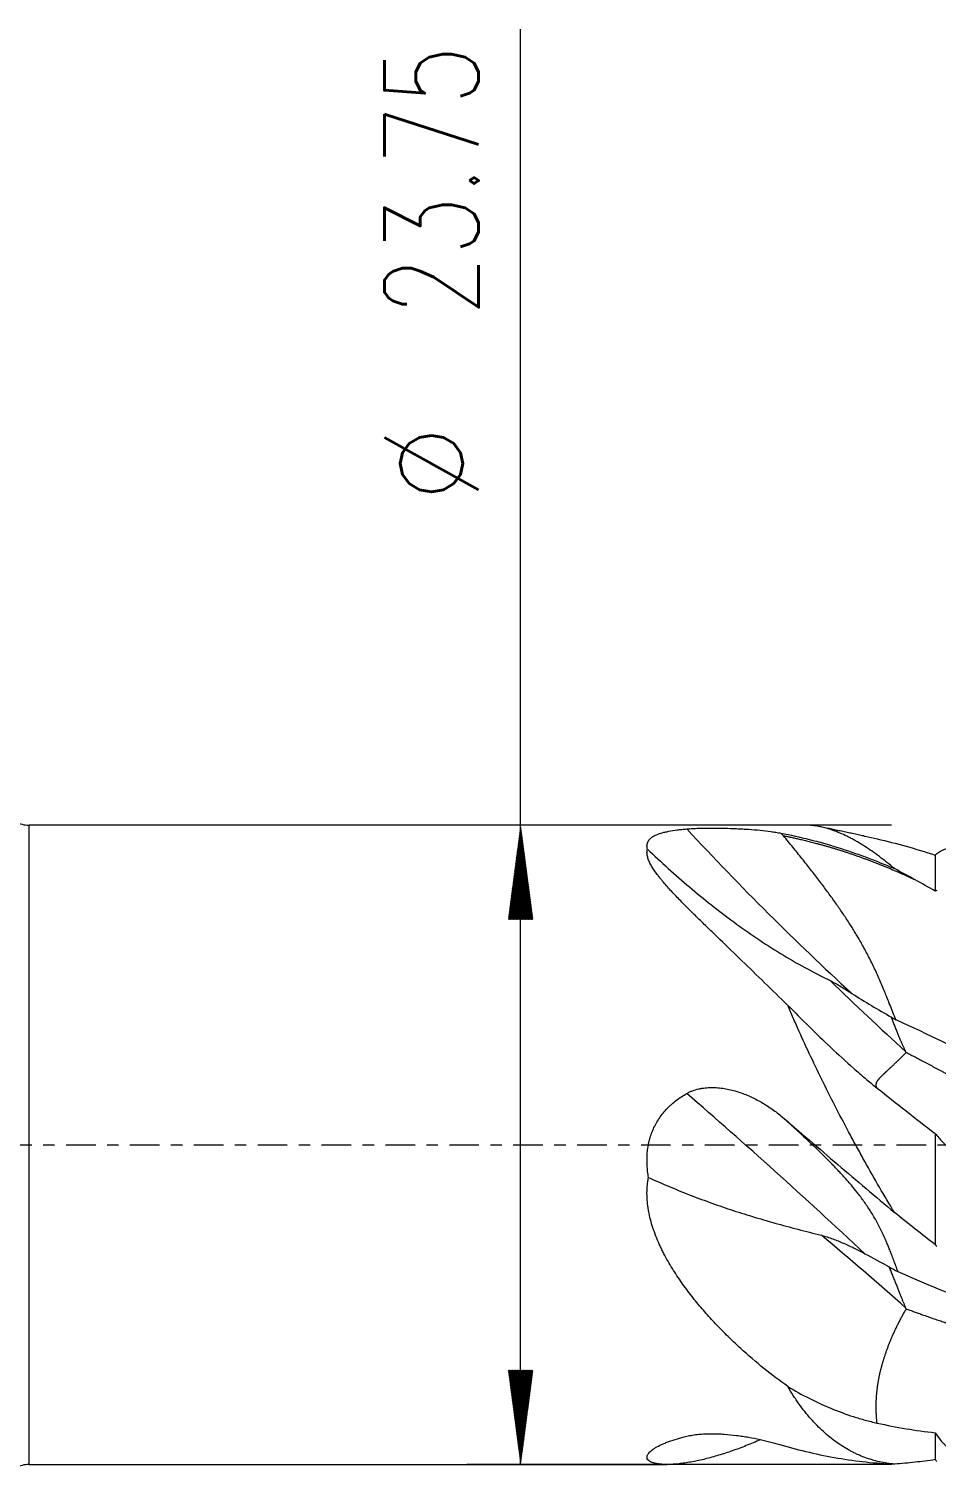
# Model space of a CAD drawing. Header units: millimetres. Extents: x -68 to 136, y -64 to 41.
# Drawn here: x 2 to 35.8, y -12.5 to 41.5 of the extents above; entities that cross this region are included whole.
import ezdxf

# ---------------------------------------------------------------- set-up
doc = ezdxf.new("R2010")
doc.units = ezdxf.units.MM
doc.linetypes.add('CENTER', pattern=[47.5, 22, -8.5, 8.5, -8.5])
for name, color, linetype in [('1', 4, 'Continuous'), ('SK2', 7, 'Continuous'), ('SK4', 2, 'CENTER')]:
    doc.layers.add(name, color=color, linetype=linetype)
doc.styles.add('iso_b_vert', font='simplex.shx')
doc.dimstyles.get("Standard").update_dxf_attribs({"dimtxt": 0.18, "dimasz": 0.18, "dimexe": 0.18, "dimexo": 0.0625, "dimgap": 0.09, "dimtad": 1, "dimzin": 0, "dimdsep": 52, "dimtxsty": 'Standard', "dimcen": 0.09, "dimadec": 0, "dimazin": 0, "dimtfac": 1, "dimtdec": 4, "dimtofl": 0, "dimtmove": 0, "dimatfit": 3, "dimfxl": 1, "dimtolj": 1, "dimtzin": 0, "dimarcsym": 0})

# ---------------------------------------------------------------- blocks, each defined once
blk = doc.blocks.new('_U0')
at = {"layer": 'SK2', "lineweight": 13}
for p, q in [((0, -1.5875), (0, -53.696175)), ((114, -14.1375), (114, -53.696175)), ((114, -51.696175), (0, -51.696175))]:
    blk.add_line(p, q, dxfattribs=at)
at = {"layer": 'SK2', "lineweight": 18}
for points in [[(0, -51.696175), (3.499998, -51.235391), (3.500002, -52.156958)], [(114, -51.696175), (110.500002, -52.156958), (110.499998, -51.235391)]]:
    blk.add_solid(points, dxfattribs=at)
at = {"layer": 'SK2', "lineweight": 18, "insert": (54.4779, -50.663541), "char_height": 3.5, "attachment_point": 7, "line_spacing_factor": 1.084337, "style": 'iso_b_vert'}
blk.add_mtext('\\W0.5601;114', dxfattribs=at)
blk = doc.blocks.new('_U2')
at = {"layer": 'SK2', "lineweight": 13}
for p, q in [((1.997679, -13.4625), (1.997679, -46.696175)), ((114, -14.1375), (114, -46.696175)), ((114, -44.696175), (1.997679, -44.696175))]:
    blk.add_line(p, q, dxfattribs=at)
at = {"layer": 'SK2', "lineweight": 18}
for points in [[(1.997679, -44.696175), (5.497677, -44.235391), (5.497681, -45.156958)], [(114, -44.696175), (110.500002, -45.156958), (110.499998, -44.235391)]]:
    blk.add_solid(points, dxfattribs=at)
at = {"layer": 'SK2', "lineweight": 18, "insert": (55.661007, -43.663541), "char_height": 3.5, "attachment_point": 7, "line_spacing_factor": 1.084337, "style": 'iso_b_vert'}
blk.add_mtext('\\W0.5296;112', dxfattribs=at)

msp = doc.modelspace()

# ---------------------------------------------------------------- hatches: boundary and pattern name
at = {"layer": 'SK2', "lineweight": 13}
h = msp.add_hatch(dxfattribs=at)
h.set_pattern_fill('ANSI31', color=256, scale=0.0062, style=0)
h.paths.add_polyline_path([(20.274, 11.875), (20.734, 8.375), (19.813, 8.375)])
h = msp.add_hatch(dxfattribs=at)
h.set_pattern_fill('ANSI31', color=256, scale=0.0062, style=0)
h.paths.add_polyline_path([(20.274, -11.875), (19.813, -8.375), (20.734, -8.375)])

# ---------------------------------------------------------------- linework, layer by layer
at = {"layer": '1', "lineweight": 13}
for p, q in [((1.998, 0), (1.998, 11.875)), ((1.998, -11.875), (1.998, 0))]:
    msp.add_line(p, q, dxfattribs=at)
at = {"layer": '1', "lineweight": 18}
for p, q in [((30.88, 11.875), (1.998, 11.875)), ((1.998, -11.875), (25.719, -11.875))]:
    msp.add_line(p, q, dxfattribs=at)
for centre, start, end in [((1.998, 12.875), 240, 270), ((1.998, -12.875), 90, 120)]:
    msp.add_arc(centre, 1, start, end, dxfattribs=at)
at = {"layer": '1', "lineweight": 13}
for centre, major_axis, ratio, start_param, end_param in [((43.354, 57.082), (36.186, -65.741), 0.538749, -1.136545, -1.010439), ((43.354, 53.908), (38.031, -64.691), 0.516749, -1.080413, -1.023728), ((43.354, -38.624), (49.072, -56.774), 0.219881, 2.024453, 2.160325), ((43.354, -45.998), (47.874, -57.787), 0.285357, 2.076536, 2.139603)]:
    msp.add_ellipse(centre, major_axis=major_axis, ratio=ratio, start_param=start_param, end_param=end_param, dxfattribs=at)
at = {"layer": '1', "lineweight": 18}
for points, degree, knots in [([(24.985, 10.988), (24.982, 11.001), (24.979, 11.014), (24.975, 11.04), (24.973, 11.053), (24.97, 11.092), (24.97, 11.116), (24.977, 11.189), (24.99, 11.235), (25.025, 11.299), (25.04, 11.32), (25.065, 11.351), (25.074, 11.36), (25.094, 11.38), (25.105, 11.39), (25.161, 11.436), (25.215, 11.47), (25.344, 11.531), (25.419, 11.559), (25.524, 11.59), (25.546, 11.596), (25.59, 11.608), (25.658, 11.624), (25.73, 11.64), (25.879, 11.668), (25.985, 11.685), (26.126, 11.703), (26.155, 11.706), (26.212, 11.713), (26.299, 11.723), (26.388, 11.732), (26.448, 11.737)], 3, [0, 0, 0, 0, 0.03125, 0.03125, 0.0625, 0.0625, 0.125, 0.125, 0.25, 0.25, 0.3125, 0.3125, 0.34375, 0.34375, 0.375, 0.375, 0.5, 0.5, 0.625, 0.625, 0.65625, 0.65625, 0.6875, 0.75, 0.75, 0.875, 0.875, 0.90625, 0.90625, 0.9375, 1, 1, 1, 1]), ([(26.448, 11.737), (26.517, 11.743), (26.589, 11.748), (26.702, 11.754), (26.74, 11.756), (26.816, 11.759), (26.855, 11.76), (26.971, 11.764), (27.049, 11.766), (27.168, 11.767), (27.208, 11.768), (27.287, 11.768), (27.327, 11.769), (27.447, 11.769), (27.527, 11.768), (27.685, 11.767), (27.763, 11.765), (27.997, 11.76), (28.151, 11.755), (28.342, 11.746), (28.38, 11.745), (28.456, 11.741), (28.568, 11.735), (28.678, 11.728), (28.894, 11.713), (29.035, 11.701), (29.309, 11.673), (29.443, 11.658), (29.606, 11.635), (29.638, 11.631), (29.703, 11.621), (29.798, 11.606), (29.891, 11.59), (29.952, 11.579)], 3, [0, 0, 0, 0, 0.0625, 0.0625, 0.09375, 0.09375, 0.125, 0.125, 0.1875, 0.1875, 0.21875, 0.21875, 0.25, 0.25, 0.3125, 0.3125, 0.375, 0.375, 0.5, 0.5, 0.53125, 0.53125, 0.5625, 0.625, 0.625, 0.75, 0.75, 0.875, 0.875, 0.90625, 0.90625, 0.9375, 1, 1, 1, 1]), ([(29.952, 11.579), (30.656, 11.446), (31.358, 11.268), (32.766, 10.826), (33.468, 10.564), (34.17, 10.261)], 3, [0, 0, 0, 0, 0.5, 0.5, 1, 1, 1, 1]), ([(30.044, 11.484), (30.65, 11.366), (31.407, 11.185), (32.387, 10.897), (33.366, 10.541), (34.345, 10.121), (34.718, 9.952), (34.94, 9.848)], 5, [0, 0, 0, 0, 0, 0, 0.618595, 0.773243, 1, 1, 1, 1, 1, 1]), ([(34.22, 4.652), (34.216, 4.661), (34.209, 4.68), (34.163, 4.793), (34.087, 4.983), (33.985, 5.242), (33.896, 5.468), (33.809, 5.685), (33.718, 5.904), (33.618, 6.137), (33.515, 6.368), (33.408, 6.597), (33.297, 6.823), (33.184, 7.047), (33.067, 7.267), (32.947, 7.484), (32.833, 7.681), (32.726, 7.862), (32.623, 8.028), (32.517, 8.196), (32.405, 8.368), (32.289, 8.542), (32.169, 8.719), (32.044, 8.898), (31.915, 9.081), (31.782, 9.265), (31.644, 9.453), (31.503, 9.643), (31.357, 9.837), (31.206, 10.033), (31.052, 10.231), (30.894, 10.433), (30.732, 10.637), (30.565, 10.845), (30.395, 11.055), (30.221, 11.268), (30.104, 11.411), (30.044, 11.484)], 3, [0, 0, 0, 0, 0.004373, 0.008799, 0.052386, 0.090512, 0.123181, 0.150397, 0.183372, 0.215956, 0.248154, 0.279971, 0.311414, 0.34249, 0.373206, 0.403569, 0.433587, 0.456768, 0.480478, 0.504719, 0.529493, 0.554804, 0.580652, 0.607041, 0.633972, 0.661446, 0.689467, 0.718034, 0.74715, 0.776816, 0.807034, 0.837805, 0.869131, 0.901012, 0.933449, 0.966445, 1, 1, 1, 1]), ([(34.17, 10.261), (33.983, 10.421), (33.797, 10.57), (33.429, 10.846), (33.247, 10.973), (32.977, 11.146), (32.887, 11.201), (32.753, 11.279), (32.708, 11.304), (32.62, 11.353), (32.576, 11.377), (32.357, 11.491), (32.186, 11.57), (31.851, 11.7), (31.688, 11.753), (31.369, 11.83), (31.214, 11.856), (31, 11.873), (30.938, 11.875), (30.877, 11.875)], 3, [0, 0, 0, 0, 0.155982, 0.155982, 0.311964, 0.311964, 0.389955, 0.389955, 0.42895, 0.42895, 0.467946, 0.467946, 0.623928, 0.623928, 0.77991, 0.77991, 0.935891, 0.935891, 1, 1, 1, 1]), ([(33.027, 11.475), (33.045, 11.472), (33.063, 11.468), (33.228, 11.434), (33.376, 11.402), (33.526, 11.367)], 3, [0, 0, 0, 0, 0.109727, 0.109727, 1, 1, 1, 1]), ([(30.203, 5.182), (29.911, 5.467), (29.624, 5.748), (29.057, 6.3), (28.777, 6.571), (28.227, 7.104), (27.956, 7.365), (27.557, 7.75), (27.426, 7.877), (27.166, 8.128), (27.037, 8.253), (26.785, 8.5), (26.66, 8.622), (26.478, 8.805), (26.417, 8.865), (26.298, 8.986), (26.24, 9.045), (26.067, 9.223), (25.956, 9.34), (25.745, 9.57), (25.645, 9.684), (25.528, 9.823), (25.505, 9.851), (25.46, 9.906), (25.438, 9.933), (25.375, 10.015), (25.334, 10.069), (25.258, 10.175), (25.223, 10.227), (25.158, 10.331), (25.128, 10.382), (25.075, 10.482), (25.052, 10.532), (25.023, 10.605), (25.015, 10.629), (25, 10.677), (24.993, 10.701), (24.977, 10.771), (24.971, 10.816), (24.97, 10.904), (24.975, 10.947), (24.985, 10.988)], 3, [0, 0, 0, 0, 0.125, 0.125, 0.25, 0.25, 0.375, 0.375, 0.4375, 0.4375, 0.5, 0.5, 0.5625, 0.5625, 0.59375, 0.59375, 0.625, 0.625, 0.6875, 0.6875, 0.75, 0.75, 0.765625, 0.765625, 0.78125, 0.78125, 0.8125, 0.8125, 0.84375, 0.84375, 0.875, 0.875, 0.90625, 0.90625, 0.921875, 0.921875, 0.9375, 0.9375, 0.96875, 0.96875, 1, 1, 1, 1]), ([(24.985, 10.988), (25.241, 10.746), (25.499, 10.507), (26.021, 10.038), (26.285, 9.807), (26.819, 9.354), (27.09, 9.132), (27.637, 8.698), (27.915, 8.486), (28.477, 8.073), (28.763, 7.872), (29.341, 7.482), (29.635, 7.294), (30.231, 6.93), (30.534, 6.755), (31.148, 6.419), (31.46, 6.258), (31.776, 6.104)], 3, [0, 0, 0, 0, 0.125, 0.125, 0.25, 0.25, 0.375, 0.375, 0.5, 0.5, 0.625, 0.625, 0.75, 0.75, 0.875, 0.875, 1, 1, 1, 1]), ([(35.683, 10.768), (35.768, 10.84), (35.862, 10.9), (35.987, 10.963), (36.013, 10.974), (36.065, 10.997), (36.144, 11.027), (36.226, 11.052), (36.31, 11.072), (36.338, 11.078), (36.396, 11.088), (36.425, 11.092), (36.512, 11.103), (36.571, 11.107), (36.75, 11.111), (36.873, 11.101), (37, 11.079)], 3, [0, 0, 0, 0, 0.25, 0.25, 0.3125, 0.3125, 0.375, 0.5, 0.5, 0.5625, 0.5625, 0.625, 0.625, 0.75, 0.75, 1, 1, 1, 1]), ([(35.683, 10.768), (35.683, 10.703), (35.683, 10.518), (35.683, 10.092), (35.683, 9.683), (35.683, 9.445), (35.683, 9.427)], 3, [0, 0, 0, 0, 0.305493, 0.639431, 0.97337, 1, 1, 1, 1]), ([(31.776, 6.104), (31.812, 6.086), (31.847, 6.068), (31.918, 6.031), (31.952, 6.012), (32.056, 5.954), (32.124, 5.914), (32.258, 5.834), (32.324, 5.793), (32.456, 5.711), (32.521, 5.669), (32.586, 5.628)], 3, [0, 0, 0, 0, 0.125, 0.125, 0.25, 0.25, 0.5, 0.5, 0.75, 0.75, 1, 1, 1, 1]), ([(32.586, 5.628), (32.827, 5.472), (33.071, 5.321), (33.562, 5.027), (33.809, 4.884), (34.056, 4.745)], 3, [0, 0, 0, 0, 0.5, 0.5, 1, 1, 1, 1]), ([(30.203, 5.182), (30.464, 4.921), (30.728, 4.659), (31.261, 4.136), (31.531, 3.875), (32.081, 3.358), (32.36, 3.101), (32.718, 2.786), (32.79, 2.723), (32.935, 2.598), (33.008, 2.535), (33.228, 2.349), (33.376, 2.227), (33.526, 2.107)], 3, [0, 0, 0, 0, 0.25, 0.25, 0.5, 0.5, 0.75, 0.75, 0.8125, 0.8125, 0.875, 0.875, 1, 1, 1, 1]), ([(34.17, -2.514), (33.983, -2.204), (33.797, -1.891), (33.429, -1.258), (33.247, -0.939), (32.977, -0.455), (32.887, -0.293), (32.753, -0.048), (32.708, 0.034), (32.62, 0.197), (32.576, 0.278), (32.357, 0.686), (32.186, 1.011), (31.851, 1.66), (31.688, 1.984), (31.369, 2.629), (31.214, 2.951), (30.911, 3.594), (30.763, 3.914), (30.584, 4.312), (30.548, 4.392), (30.477, 4.551), (30.442, 4.631), (30.338, 4.869), (30.27, 5.026), (30.203, 5.182)], 3, [0, 0, 0, 0, 0.125, 0.125, 0.25, 0.25, 0.3125, 0.3125, 0.34375, 0.34375, 0.375, 0.375, 0.5, 0.5, 0.625, 0.625, 0.75, 0.75, 0.875, 0.875, 0.90625, 0.90625, 0.9375, 0.9375, 1, 1, 1, 1]), ([(34.587, 3.472), (34.582, 3.483), (34.57, 3.506), (34.553, 3.543), (34.535, 3.581), (34.516, 3.622), (34.496, 3.665), (34.475, 3.71), (34.454, 3.758), (34.431, 3.809), (34.408, 3.861), (34.385, 3.917), (34.36, 3.975), (34.335, 4.035), (34.309, 4.099), (34.282, 4.165), (34.254, 4.233), (34.226, 4.305), (34.197, 4.379), (34.168, 4.454), (34.139, 4.528), (34.111, 4.601), (34.084, 4.672), (34.066, 4.719), (34.057, 4.742)], 3, [0, 0, 0, 0, 0.028926, 0.059593, 0.092002, 0.126151, 0.162042, 0.199675, 0.239049, 0.280164, 0.323022, 0.367621, 0.413961, 0.462042, 0.511864, 0.563427, 0.61673, 0.671772, 0.728553, 0.786232, 0.842216, 0.896505, 0.9491, 1, 1, 1, 1]), ([(34.22, 4.654), (35.767, 3.958), (37.305, 3.181), (38.949, 2.303), (39.046, 2.251), (39.239, 2.147), (39.528, 1.991), (40.203, 1.624), (40.779, 1.307), (41.928, 0.669), (42.691, 0.24), (44.218, -0.615), (44.981, -1.042), (46.511, -1.884), (47.278, -2.299), (48.146, -2.756), (48.243, -2.806), (48.436, -2.907), (48.726, -3.058), (49.403, -3.404), (49.981, -3.692), (51.138, -4.254), (51.909, -4.611), (52.875, -5.029), (53.068, -5.111), (53.455, -5.272), (53.648, -5.352), (54.228, -5.584), (54.614, -5.733), (55.233, -5.96), (55.466, -6.043), (55.698, -6.124)], 3, [0, 0, 0, 0, 0.215008, 0.215008, 0.228445, 0.228445, 0.241883, 0.268759, 0.322511, 0.322511, 0.430015, 0.430015, 0.537519, 0.537519, 0.645023, 0.645023, 0.658461, 0.658461, 0.671899, 0.698774, 0.752526, 0.752526, 0.86003, 0.86003, 0.886906, 0.886906, 0.913782, 0.913782, 0.967534, 0.967534, 1, 1, 1, 1]), ([(33.526, 2.107), (33.524, 2.109), (33.521, 2.114), (33.517, 2.122), (33.514, 2.129), (33.51, 2.136), (33.507, 2.143), (33.504, 2.151), (33.502, 2.158), (33.499, 2.165), (33.497, 2.173), (33.495, 2.18), (33.494, 2.188), (33.492, 2.195), (33.491, 2.203), (33.491, 2.21), (33.49, 2.218), (33.49, 2.225), (33.49, 2.233), (33.491, 2.241), (33.492, 2.248), (33.493, 2.256), (33.494, 2.264), (33.496, 2.272), (33.498, 2.28), (33.5, 2.288), (33.502, 2.296), (33.505, 2.304), (33.509, 2.312), (33.512, 2.321), (33.516, 2.329), (33.52, 2.338), (33.524, 2.346), (33.529, 2.355), (33.534, 2.364), (33.54, 2.373), (33.545, 2.382), (33.551, 2.391), (33.558, 2.4), (33.564, 2.409), (33.571, 2.419), (33.579, 2.429), (33.587, 2.439), (33.597, 2.451), (33.606, 2.462), (33.617, 2.474), (33.627, 2.486), (33.639, 2.498), (33.651, 2.511), (33.663, 2.524), (33.676, 2.538), (33.69, 2.551), (33.704, 2.566), (33.718, 2.58), (33.734, 2.595), (33.75, 2.611), (33.766, 2.626), (33.783, 2.643), (33.801, 2.66), (33.819, 2.677), (33.838, 2.695), (33.857, 2.713), (33.878, 2.732), (33.898, 2.751), (33.92, 2.771), (33.942, 2.791), (33.965, 2.812), (33.988, 2.834), (34.012, 2.856), (34.037, 2.879), (34.062, 2.903), (34.088, 2.927), (34.114, 2.952), (34.142, 2.978), (34.17, 3.004), (34.198, 3.031), (34.228, 3.059), (34.258, 3.087), (34.289, 3.117), (34.32, 3.147), (34.352, 3.178), (34.385, 3.21), (34.418, 3.242), (34.452, 3.276), (34.487, 3.31), (34.523, 3.345), (34.559, 3.381), (34.583, 3.406), (34.596, 3.418)], 3, [0, 0, 0, 0, 0.008462, 0.016944, 0.025448, 0.033974, 0.042521, 0.05109, 0.059682, 0.068297, 0.076935, 0.085596, 0.094281, 0.10299, 0.111723, 0.120481, 0.129264, 0.138072, 0.146906, 0.155765, 0.164651, 0.173563, 0.182501, 0.191467, 0.200459, 0.209479, 0.218527, 0.227603, 0.236708, 0.24584, 0.255002, 0.264193, 0.273413, 0.282663, 0.291942, 0.301252, 0.310592, 0.319962, 0.329364, 0.338796, 0.34826, 0.357755, 0.368553, 0.379488, 0.39056, 0.40177, 0.413117, 0.424603, 0.436227, 0.447991, 0.459893, 0.471935, 0.484117, 0.496438, 0.5089, 0.521502, 0.534245, 0.547129, 0.560154, 0.57332, 0.586628, 0.600077, 0.613668, 0.627402, 0.641277, 0.655295, 0.669456, 0.683759, 0.698205, 0.712794, 0.727527, 0.742402, 0.757421, 0.772584, 0.787891, 0.803341, 0.818935, 0.834673, 0.850555, 0.866582, 0.882753, 0.899069, 0.915529, 0.932133, 0.948883, 0.965777, 0.982816, 1, 1, 1, 1]), ([(34.591, 3.445), (35.197, 3.13), (35.954, 2.726), (36.939, 2.186), (38.15, 1.505), (39.513, 0.724), (40.422, 0.2), (41.406, -0.368), (42.39, -0.934), (43.299, -1.452), (44.283, -2.007), (45.268, -2.551), (46.252, -3.083), (47.161, -3.56), (48.145, -4.06), (49.129, -4.54), (50.114, -4.996), (51.098, -5.428), (52.082, -5.831), (53.067, -6.205), (53.975, -6.524), (54.96, -6.837), (55.822, -7.082), (56.532, -7.261), (57.015, -7.372), (57.347, -7.443), (57.452, -7.465)], 5, [0, 0, 0, 0, 0, 0, 0.132489, 0.165611, 0.215295, 0.264978, 0.2981, 0.331223, 0.380906, 0.430589, 0.463712, 0.513395, 0.546517, 0.596201, 0.629323, 0.679006, 0.72869, 0.761812, 0.811495, 0.844618, 0.894301, 0.927423, 0.977107, 1, 1, 1, 1, 1, 1]), ([(25.028, -1.215), (25.015, -1.139), (25.004, -1.063), (24.986, -0.911), (24.98, -0.835), (24.968, -0.606), (24.969, -0.454), (24.988, -0.225), (24.998, -0.148), (25.017, -0.033), (25.024, 0.005), (25.039, 0.081), (25.048, 0.118), (25.095, 0.305), (25.144, 0.45), (25.238, 0.66), (25.273, 0.73), (25.348, 0.865), (25.389, 0.931), (25.519, 1.121), (25.616, 1.239), (25.749, 1.378), (25.776, 1.405), (25.832, 1.458), (25.86, 1.485), (25.947, 1.561), (26.006, 1.61), (26.188, 1.749), (26.316, 1.833), (26.448, 1.909)], 3, [0, 0, 0, 0, 0.0625, 0.0625, 0.125, 0.125, 0.25, 0.25, 0.3125, 0.3125, 0.34375, 0.34375, 0.375, 0.375, 0.5, 0.5, 0.5625, 0.5625, 0.625, 0.625, 0.75, 0.75, 0.78125, 0.78125, 0.8125, 0.8125, 0.875, 0.875, 1, 1, 1, 1]), ([(26.448, 1.909), (26.483, 1.929), (26.519, 1.947), (26.591, 1.981), (26.628, 1.996), (26.739, 2.038), (26.816, 2.06), (26.913, 2.082), (26.933, 2.086), (26.972, 2.094), (27.031, 2.104), (27.091, 2.112), (27.209, 2.124), (27.288, 2.128), (27.447, 2.129), (27.526, 2.126), (27.646, 2.116), (27.685, 2.112), (27.765, 2.103), (27.804, 2.097), (28.001, 2.065), (28.154, 2.029), (28.456, 1.938), (28.605, 1.883), (28.787, 1.804), (28.823, 1.788), (28.895, 1.754), (29.003, 1.702), (29.107, 1.647), (29.314, 1.531), (29.447, 1.447), (29.705, 1.269), (29.831, 1.174), (29.952, 1.074)], 3, [0, 0, 0, 0, 0.03125, 0.03125, 0.0625, 0.0625, 0.125, 0.125, 0.140625, 0.140625, 0.15625, 0.1875, 0.1875, 0.25, 0.25, 0.3125, 0.3125, 0.34375, 0.34375, 0.375, 0.375, 0.5, 0.5, 0.625, 0.625, 0.65625, 0.65625, 0.6875, 0.75, 0.75, 0.875, 0.875, 1, 1, 1, 1]), ([(29.952, 1.074), (30.656, 0.474), (31.358, -0.128), (32.766, -1.33), (33.468, -1.926), (34.17, -2.514)], 3, [0, 0, 0, 0, 0.5, 0.5, 1, 1, 1, 1]), ([(34.298, -4.705), (34.293, -4.692), (34.284, -4.667), (34.27, -4.629), (34.256, -4.59), (34.241, -4.551), (34.227, -4.511), (34.212, -4.471), (34.176, -4.374), (34.121, -4.226), (34.049, -4.037), (33.982, -3.868), (33.921, -3.718), (33.866, -3.586), (33.8, -3.433), (33.718, -3.256), (33.618, -3.054), (33.515, -2.859), (33.408, -2.671), (33.297, -2.489), (33.184, -2.313), (33.067, -2.142), (32.947, -1.976), (32.833, -1.827), (32.726, -1.691), (32.623, -1.566), (32.517, -1.44), (32.405, -1.312), (32.289, -1.183), (32.169, -1.052), (32.044, -0.919), (31.915, -0.784), (31.782, -0.647), (31.644, -0.508), (31.503, -0.367), (31.357, -0.225), (31.206, -0.08), (31.052, 0.067), (30.894, 0.216), (30.732, 0.367), (30.565, 0.52), (30.395, 0.676), (30.221, 0.833), (30.104, 0.939), (30.044, 0.992)], 3, [0, 0, 0, 0, 0.005017, 0.01012, 0.015309, 0.020584, 0.025946, 0.031394, 0.036928, 0.065751, 0.092217, 0.116324, 0.138074, 0.157469, 0.17451, 0.206549, 0.238208, 0.269492, 0.300407, 0.330958, 0.361151, 0.390995, 0.420496, 0.449662, 0.472186, 0.495223, 0.518775, 0.542847, 0.567439, 0.592554, 0.618194, 0.64436, 0.671055, 0.69828, 0.726037, 0.754326, 0.783151, 0.812511, 0.842409, 0.872845, 0.903821, 0.935338, 0.967397, 1, 1, 1, 1]), ([(35.683, 0.421), (35.683, 0.004), (35.683, -0.877), (35.683, -2.225), (35.683, -3.18), (35.683, -3.668), (35.683, -3.704)], 3, [0, 0, 0, 0, 0.305493, 0.639431, 0.97337, 1, 1, 1, 1]), ([(35.683, 0.421), (35.768, 0.319), (35.862, 0.214), (35.987, 0.08), (36.013, 0.052), (36.065, -0.002), (36.144, -0.084), (36.226, -0.168), (36.31, -0.252), (36.338, -0.28), (36.396, -0.337), (36.425, -0.365), (36.512, -0.45), (36.571, -0.507), (36.75, -0.678), (36.873, -0.793), (37, -0.908)], 3, [0, 0, 0, 0, 0.25, 0.25, 0.3125, 0.3125, 0.375, 0.5, 0.5, 0.5625, 0.5625, 0.625, 0.625, 0.75, 0.75, 1, 1, 1, 1]), ([(30.203, -8.979), (29.903, -8.766), (29.608, -8.542), (29.025, -8.071), (28.738, -7.824), (28.314, -7.437), (28.174, -7.305), (27.896, -7.034), (27.759, -6.896), (27.486, -6.612), (27.352, -6.467), (27.086, -6.169), (26.955, -6.017), (26.697, -5.703), (26.57, -5.542), (26.384, -5.293), (26.323, -5.208), (26.203, -5.038), (26.144, -4.952), (25.97, -4.69), (25.859, -4.511), (25.701, -4.235), (25.65, -4.141), (25.576, -3.999), (25.552, -3.952), (25.505, -3.856), (25.482, -3.807), (25.369, -3.565), (25.287, -3.366), (25.182, -3.061), (25.15, -2.957), (25.092, -2.748), (25.067, -2.642), (25.035, -2.48), (25.025, -2.426), (25.008, -2.317), (25, -2.262), (24.982, -2.098), (24.974, -1.989), (24.969, -1.768), (24.972, -1.657), (24.986, -1.49), (24.992, -1.434), (25.008, -1.324), (25.017, -1.269), (25.028, -1.215)], 3, [0, 0, 0, 0, 0.125, 0.125, 0.25, 0.25, 0.3125, 0.3125, 0.375, 0.375, 0.4375, 0.4375, 0.5, 0.5, 0.5625, 0.5625, 0.59375, 0.59375, 0.625, 0.625, 0.6875, 0.6875, 0.71875, 0.71875, 0.734375, 0.734375, 0.75, 0.75, 0.8125, 0.8125, 0.84375, 0.84375, 0.875, 0.875, 0.890625, 0.890625, 0.90625, 0.90625, 0.9375, 0.9375, 0.96875, 0.96875, 0.984375, 0.984375, 1, 1, 1, 1]), ([(25.028, -1.215), (25.271, -1.324), (25.517, -1.432), (26.013, -1.641), (26.264, -1.744), (26.771, -1.942), (27.028, -2.039), (27.548, -2.227), (27.811, -2.318), (28.344, -2.494), (28.614, -2.58), (29.162, -2.746), (29.44, -2.827), (30.003, -2.984), (30.289, -3.061), (30.869, -3.213), (31.163, -3.287), (31.462, -3.362)], 3, [0, 0, 0, 0, 0.125, 0.125, 0.25, 0.25, 0.375, 0.375, 0.5, 0.5, 0.625, 0.625, 0.75, 0.75, 0.875, 0.875, 1, 1, 1, 1]), ([(31.462, -3.362), (31.533, -3.38), (31.603, -3.4), (31.742, -3.444), (31.81, -3.468), (31.947, -3.519), (32.014, -3.545), (32.149, -3.6), (32.216, -3.629), (32.416, -3.717), (32.548, -3.779), (32.744, -3.876), (32.809, -3.909), (32.94, -3.976), (33.005, -4.01), (33.069, -4.044)], 3, [0, 0, 0, 0, 0.125, 0.125, 0.25, 0.25, 0.375, 0.375, 0.5, 0.5, 0.75, 0.75, 0.875, 0.875, 1, 1, 1, 1]), ([(34.587, -6.052), (34.582, -6.038), (34.57, -6.011), (34.553, -5.969), (34.535, -5.924), (34.516, -5.877), (34.496, -5.828), (34.475, -5.776), (34.454, -5.723), (34.431, -5.667), (34.408, -5.609), (34.385, -5.549), (34.36, -5.487), (34.335, -5.423), (34.309, -5.357), (34.282, -5.289), (34.254, -5.219), (34.226, -5.147), (34.195, -5.069), (34.162, -4.987), (34.128, -4.902), (34.094, -4.821), (34.062, -4.744), (34.031, -4.67), (34.002, -4.601), (33.982, -4.556), (33.973, -4.534)], 3, [0, 0, 0, 0, 0.024881, 0.05126, 0.079136, 0.108509, 0.139381, 0.171751, 0.205619, 0.240985, 0.277849, 0.31621, 0.35607, 0.397428, 0.440282, 0.484634, 0.530483, 0.577827, 0.626668, 0.686373, 0.743953, 0.79941, 0.852743, 0.903952, 0.953038, 1, 1, 1, 1]), ([(33.526, -10.338), (33.524, -10.326), (33.521, -10.301), (33.517, -10.263), (33.514, -10.225), (33.51, -10.188), (33.507, -10.15), (33.504, -10.112), (33.502, -10.073), (33.499, -10.035), (33.497, -9.997), (33.495, -9.958), (33.494, -9.92), (33.492, -9.881), (33.491, -9.842), (33.491, -9.803), (33.49, -9.764), (33.49, -9.725), (33.49, -9.686), (33.491, -9.646), (33.492, -9.607), (33.493, -9.567), (33.494, -9.527), (33.496, -9.487), (33.498, -9.447), (33.5, -9.407), (33.502, -9.367), (33.505, -9.327), (33.509, -9.286), (33.512, -9.246), (33.516, -9.205), (33.52, -9.164), (33.524, -9.124), (33.529, -9.083), (33.534, -9.042), (33.54, -9), (33.545, -8.959), (33.551, -8.918), (33.558, -8.876), (33.564, -8.835), (33.571, -8.793), (33.579, -8.75), (33.587, -8.704), (33.597, -8.656), (33.606, -8.608), (33.617, -8.559), (33.627, -8.509), (33.639, -8.459), (33.651, -8.409), (33.663, -8.358), (33.676, -8.307), (33.69, -8.255), (33.704, -8.202), (33.718, -8.149), (33.734, -8.096), (33.75, -8.042), (33.766, -7.987), (33.783, -7.933), (33.801, -7.877), (33.819, -7.822), (33.838, -7.765), (33.857, -7.709), (33.878, -7.652), (33.898, -7.594), (33.92, -7.537), (33.942, -7.478), (33.965, -7.42), (33.988, -7.361), (34.012, -7.301), (34.037, -7.242), (34.062, -7.181), (34.088, -7.121), (34.114, -7.06), (34.142, -6.999), (34.17, -6.938), (34.198, -6.876), (34.228, -6.814), (34.258, -6.752), (34.289, -6.69), (34.32, -6.627), (34.352, -6.565), (34.385, -6.502), (34.418, -6.439), (34.452, -6.375), (34.487, -6.312), (34.523, -6.248), (34.559, -6.185), (34.583, -6.142), (34.596, -6.121)], 3, [0, 0, 0, 0, 0.008462, 0.016944, 0.025448, 0.033974, 0.042521, 0.05109, 0.059682, 0.068297, 0.076935, 0.085596, 0.094281, 0.10299, 0.111723, 0.120481, 0.129264, 0.138072, 0.146906, 0.155765, 0.164651, 0.173563, 0.182501, 0.191467, 0.200459, 0.209479, 0.218527, 0.227603, 0.236708, 0.24584, 0.255002, 0.264193, 0.273413, 0.282663, 0.291942, 0.301252, 0.310592, 0.319962, 0.329364, 0.338796, 0.34826, 0.357755, 0.368553, 0.379488, 0.39056, 0.40177, 0.413117, 0.424603, 0.436227, 0.447991, 0.459893, 0.471935, 0.484117, 0.496438, 0.5089, 0.521502, 0.534245, 0.547129, 0.560154, 0.57332, 0.586628, 0.600077, 0.613668, 0.627402, 0.641277, 0.655295, 0.669456, 0.683759, 0.698205, 0.712794, 0.727527, 0.742402, 0.757421, 0.772584, 0.787891, 0.803341, 0.818935, 0.834673, 0.850555, 0.866582, 0.882753, 0.899069, 0.915529, 0.932133, 0.948883, 0.965777, 0.982816, 1, 1, 1, 1]), ([(34.591, -6.086), (35.197, -6.313), (35.954, -6.578), (36.939, -6.892), (38.07, -7.203), (39.202, -7.454), (39.727, -7.556), (40.102, -7.623), (40.249, -7.648)], 5, [0, 0, 0, 0, 0, 0, 0.535362, 0.669203, 0.869964, 1, 1, 1, 1, 1, 1]), ([(30.203, -8.979), (30.464, -9.134), (30.728, -9.279), (31.261, -9.549), (31.531, -9.674), (32.081, -9.902), (32.36, -10.006), (32.718, -10.121), (32.79, -10.143), (32.935, -10.186), (33.008, -10.207), (33.228, -10.267), (33.376, -10.304), (33.526, -10.338)], 3, [0, 0, 0, 0, 0.25, 0.25, 0.5, 0.5, 0.75, 0.75, 0.8125, 0.8125, 0.875, 0.875, 1, 1, 1, 1]), ([(34.17, -11.861), (33.983, -11.846), (33.797, -11.818), (33.429, -11.736), (33.247, -11.682), (32.977, -11.581), (32.887, -11.544), (32.753, -11.483), (32.708, -11.462), (32.62, -11.418), (32.576, -11.395), (32.357, -11.278), (32.186, -11.171), (31.851, -10.932), (31.688, -10.8), (31.369, -10.51), (31.214, -10.351), (30.911, -10.007), (30.763, -9.822), (30.584, -9.571), (30.548, -9.521), (30.477, -9.417), (30.442, -9.364), (30.338, -9.203), (30.27, -9.093), (30.203, -8.979)], 3, [0, 0, 0, 0, 0.125, 0.125, 0.25, 0.25, 0.3125, 0.3125, 0.34375, 0.34375, 0.375, 0.375, 0.5, 0.5, 0.625, 0.625, 0.75, 0.75, 0.875, 0.875, 0.90625, 0.90625, 0.9375, 0.9375, 1, 1, 1, 1]), ([(26.448, -10.827), (26.517, -10.811), (26.589, -10.797), (26.702, -10.779), (26.74, -10.773), (26.816, -10.764), (26.855, -10.759), (26.971, -10.748), (27.05, -10.743), (27.207, -10.736), (27.287, -10.734), (27.447, -10.733), (27.527, -10.735), (27.685, -10.74), (27.763, -10.745), (27.997, -10.761), (28.151, -10.776), (28.342, -10.801), (28.38, -10.806), (28.455, -10.816), (28.568, -10.833), (28.678, -10.851), (28.894, -10.889), (29.035, -10.918), (29.309, -10.978), (29.443, -11.01), (29.638, -11.06), (29.703, -11.077), (29.829, -11.111), (29.891, -11.128), (29.952, -11.146)], 3, [0, 0, 0, 0, 0.0625, 0.0625, 0.09375, 0.09375, 0.125, 0.125, 0.1875, 0.1875, 0.25, 0.25, 0.3125, 0.3125, 0.375, 0.375, 0.5, 0.5, 0.53125, 0.53125, 0.5625, 0.625, 0.625, 0.75, 0.75, 0.875, 0.875, 0.9375, 0.9375, 1, 1, 1, 1]), ([(35.683, -10.696), (35.683, -10.868), (35.683, -11.185), (35.683, -11.524), (35.683, -11.656), (35.683, -11.693), (35.683, -11.696)], 3, [0, 0, 0, 0, 0.305493, 0.639431, 0.97337, 1, 1, 1, 1]), ([(35.683, -10.696), (35.768, -10.826), (35.862, -10.948), (35.987, -11.088), (36.013, -11.116), (36.065, -11.17), (36.144, -11.248), (36.226, -11.321), (36.31, -11.389), (36.338, -11.411), (36.396, -11.454), (36.425, -11.475), (36.512, -11.535), (36.571, -11.571), (36.75, -11.673), (36.873, -11.729), (37, -11.772)], 3, [0, 0, 0, 0, 0.25, 0.25, 0.3125, 0.3125, 0.375, 0.5, 0.5, 0.5625, 0.5625, 0.625, 0.625, 0.75, 0.75, 1, 1, 1, 1]), ([(29.191, -10.955), (29.167, -10.966), (29.144, -10.976), (28.943, -11.063), (28.767, -11.135), (28.419, -11.271), (28.247, -11.334), (27.906, -11.451), (27.738, -11.505), (27.405, -11.603), (27.241, -11.647), (26.918, -11.724), (26.76, -11.758), (26.528, -11.799), (26.452, -11.811), (26.339, -11.828), (26.302, -11.833), (26.228, -11.842), (26.191, -11.846), (26.012, -11.865), (25.875, -11.873), (25.685, -11.875), (25.623, -11.874), (25.507, -11.868), (25.451, -11.863), (25.346, -11.849), (25.297, -11.84), (25.207, -11.817), (25.165, -11.804), (25.12, -11.784), (25.111, -11.779), (25.094, -11.771), (25.086, -11.766), (25.063, -11.752), (25.049, -11.742), (25.011, -11.71), (24.993, -11.687), (24.976, -11.648), (24.973, -11.634), (24.971, -11.613), (24.971, -11.606), (24.971, -11.591), (24.972, -11.583), (24.979, -11.544), (24.994, -11.511), (25.043, -11.442), (25.077, -11.405), (25.134, -11.358), (25.145, -11.348), (25.171, -11.329), (25.184, -11.319), (25.226, -11.29), (25.256, -11.271), (25.353, -11.212), (25.428, -11.173), (25.553, -11.116), (25.596, -11.097), (25.665, -11.069), (25.689, -11.059), (25.737, -11.041), (25.761, -11.032), (25.885, -10.986), (25.99, -10.952), (26.156, -10.903), (26.213, -10.887), (26.329, -10.856), (26.388, -10.841), (26.448, -10.827)], 3, [0, 0, 0, 0, 0.009376, 0.009376, 0.080134, 0.080134, 0.150893, 0.150893, 0.221652, 0.221652, 0.292411, 0.292411, 0.36317, 0.36317, 0.398549, 0.398549, 0.416239, 0.416239, 0.433929, 0.433929, 0.504688, 0.504688, 0.540067, 0.540067, 0.575447, 0.575447, 0.610826, 0.610826, 0.646206, 0.646206, 0.65505, 0.65505, 0.663895, 0.663895, 0.681585, 0.681585, 0.716964, 0.716964, 0.734654, 0.734654, 0.743499, 0.743499, 0.752344, 0.752344, 0.787723, 0.787723, 0.823103, 0.823103, 0.831948, 0.831948, 0.840793, 0.840793, 0.858482, 0.858482, 0.893862, 0.893862, 0.911551, 0.911551, 0.920396, 0.920396, 0.929241, 0.929241, 0.964621, 0.964621, 0.98231, 0.98231, 1, 1, 1, 1]), ([(29.952, -11.145), (30.656, -11.353), (31.358, -11.518), (32.766, -11.757), (33.468, -11.832), (34.17, -11.861)], 3, [0, 0, 0, 0, 0.5, 0.5, 1, 1, 1, 1])]:
    msp.add_open_spline(points, degree=degree, knots=knots, dxfattribs=at)
for points, degree in [([(30.044, 11.484), (30.014, 11.515), (29.983, 11.547), (29.952, 11.579)], 3), ([(33.027, 11.475), (31.377, 11.824)], 1), ([(33.53, 11.367), (34.243, 11.203), (34.96, 11.003), (35.683, 10.768)], 3), ([(34.94, 9.848), (34.683, 9.99), (34.427, 10.128), (34.17, 10.261)], 3), ([(35.683, 9.427), (35.435, 9.571), (35.188, 9.712), (34.94, 9.848)], 3), ([(35.751, 9.453), (35.728, 9.445), (35.705, 9.437), (35.683, 9.427)], 3), ([(34.059, 4.739), (34.112, 4.708), (34.166, 4.678), (34.221, 4.65)], 3), ([(34.58, 3.472), (34.584, 3.463), (34.588, 3.454), (34.591, 3.445)], 3), ([(33.53, 2.108), (34.243, 1.539), (34.96, 0.976), (35.683, 0.421)], 3), ([(30.044, 0.992), (30.014, 1.019), (29.983, 1.047), (29.952, 1.074)], 3), ([(30.044, 0.992), (30.148, 0.904), (30.252, 0.816), (30.356, 0.728), (30.46, 0.64), (30.564, 0.552)], 5), ([(34.94, -3.128), (34.683, -2.926), (34.427, -2.721), (34.17, -2.514)], 3), ([(35.683, -3.704), (35.435, -3.515), (35.188, -3.323), (34.94, -3.128)], 3), ([(35.751, -3.786), (35.728, -3.759), (35.705, -3.731), (35.683, -3.704)], 3), ([(33.069, -4.044), (33.368, -4.203), (33.669, -4.365), (33.972, -4.532)], 3), ([(33.974, -4.536), (34.079, -4.597), (34.187, -4.653), (34.298, -4.705)], 3), ([(34.297, -4.704), (35.708, -5.337), (37.111, -5.893), (38.52, -6.353)], 3), ([(34.58, -6.054), (34.584, -6.065), (34.588, -6.076), (34.591, -6.086)], 3), ([(33.53, -10.337), (34.243, -10.497), (34.96, -10.617), (35.683, -10.696)], 3), ([(34.94, -11.794), (34.683, -11.822), (34.427, -11.844), (34.17, -11.861)], 3), ([(35.683, -11.696), (35.435, -11.734), (35.188, -11.766), (34.94, -11.794)], 3), ([(35.751, -11.769), (35.728, -11.745), (35.705, -11.721), (35.683, -11.696)], 3)]:
    msp.add_open_spline(points, degree=degree, dxfattribs=at)
at = {"layer": 'SK2', "lineweight": 13}
for p, q in [((20.274, -11.875), (20.274, 41.455)), ((34.062, 11.875), (18.274, 11.875)), ((34.062, -11.875), (18.274, -11.875))]:
    msp.add_line(p, q, dxfattribs=at)
at = {"layer": 'SK4', "lineweight": 18, "ltscale": 0.05}
msp.add_line((-56, 0), (114, 0), dxfattribs=at)

# ---------------------------------------------------------------- texts
at = {"layer": 'SK2', "lineweight": 18, "char_height": 3.5, "attachment_point": 7, "rotation": 90, "line_spacing_factor": 1.084337, "style": 'iso_b_vert'}
for s, insert in [('\\W0.7468;23.75', (18.709, 30.782)), ('%%c', (18.709, 23.81))]:
    msp.add_mtext(s, dxfattribs=dict(at, insert=insert))

# ---------------------------------------------------------------- dimensions: what is measured, and where the dimension line sits
at = {"layer": 'SK2', "lineweight": 18}
for base, p2, picture, middle in [((0, -51.696), (0, 0), '_U0', (57, -51.696)), ((1.998, -44.696), (1.998, -11.875), '_U2', (57.999, -44.696))]:
    dim = msp.add_linear_dim(base=base, p1=(114, -12.55), p2=p2, dimstyle='Standard', override={"dimtxt": 3.5, "dimasz": 3.5, "dimexe": 2, "dimexo": 1.5875, "dimgap": 1.75, "dimtad": 1, "dimtih": 1, "dimtoh": 0, "dimdec": 2, "dimlfac": 1, "dimzin": 8, "dimdsep": 46, "dimlunit": 2, "dimpost": '<>', "dimtxsty": 'iso_b_vert', "dimsah": 1, "dimse1": 0, "dimse2": 0, "dimsd1": 0, "dimsd2": 0, "dimclrd": 2, "dimclre": 2, "dimclrt": 2, "dimtol": 0, "dimtm": -0.1, "dimtfac": 1, "dimtdec": 2, "dimtofl": 1, "dimtmove": 0, "dimtzin": 8, "dimlwd": 13, "dimlwe": 13}, dxfattribs=at)
    dim.commit()
    dim.dimension.update_dxf_attribs({"geometry": picture, "text_midpoint": middle})

doc.saveas('drawing.dxf')
